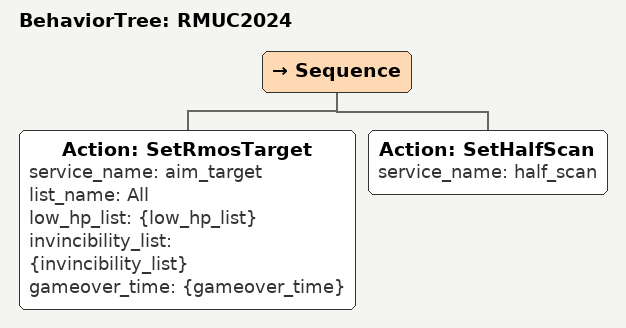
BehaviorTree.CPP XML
<?xml version="1.0"?>
<root main_tree_to_execute="RMUC2024">
  <!-- ///// 此树用于测试 ///// -->
  <BehaviorTree ID="RMUC2024">
    <Sequence>
                <Action ID="SetRmosTarget" service_name="aim_target"
                  list_name="All"
                  low_hp_list="{low_hp_list}"
                  invincibility_list="{invincibility_list}"
                  gameover_time="{gameover_time}"
                />
      <Action ID="SetHalfScan" service_name="half_scan"/>
    </Sequence>
  </BehaviorTree>

</root>
